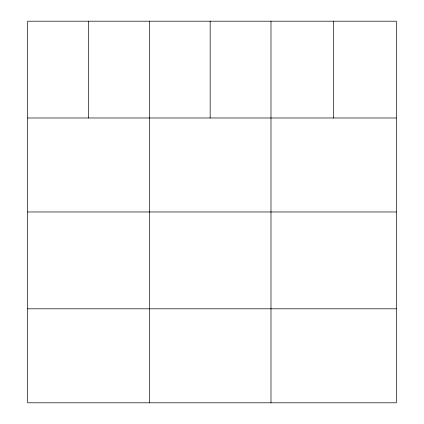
<?xml version="1.0" encoding="UTF-8"?>
<svg xmlns="http://www.w3.org/2000/svg" width="424" height="424" viewBox="0 0 424 424"><rect width="100%" height="100%" fill="white"/><g stroke="black" fill="none" stroke-linecap="round" stroke-linejoin="round"><path stroke-width="0.64" d="M396.339 117.983L396.339 402.8L27.661 402.8L27.661 21.2L396.339 21.2L396.339 117.983L27.661 117.983M27.661 211.974L396.339 211.974M27.661 308.81L396.339 308.81M333.667 21.2L333.667 117.983M270.989 21.2L270.989 402.8M210.156 21.2L210.156 117.983M149.322 21.2L149.322 402.8M88.489 21.2L88.489 117.983"/></g></svg>
